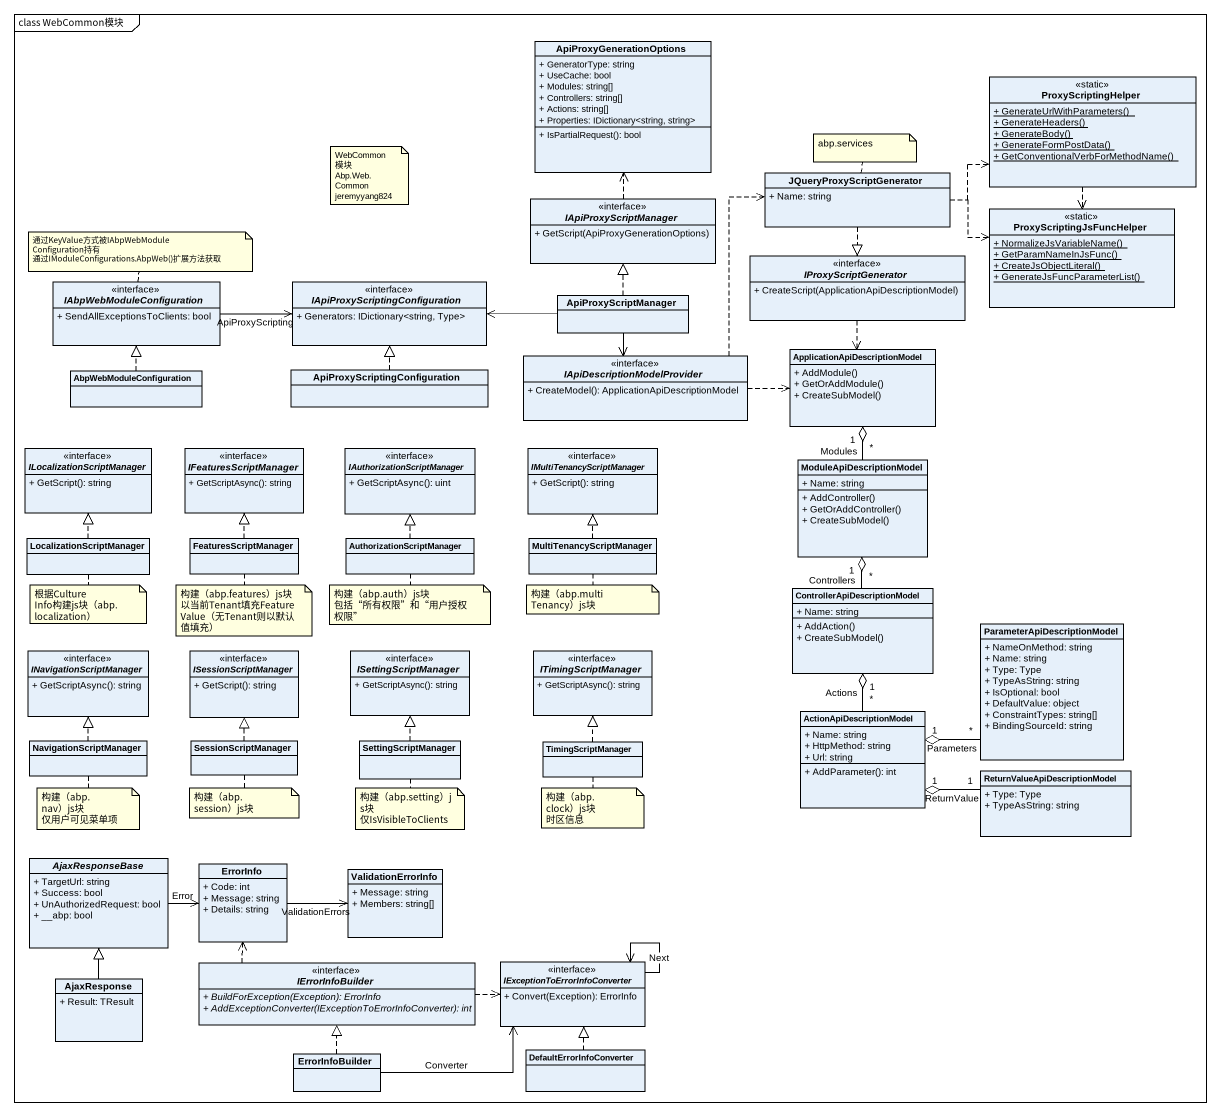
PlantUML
@startuml
mainframe class WebCommon模块
hide circle
hide empty members
skinparam classAttributeIconSize 0
class ApiProxyGenerationOptions {
  + GeneratorType: string
  + UseCache: bool
  + Modules: string[]
  + Controllers: string[]
  + Actions: string[]
  + Properties: IDictionary<string, string>
  + IsPartialRequest(): bool
}
class ProxyScriptingHelper <<static>> {
  {static} + GenerateUrlWithParameters()
  {static} + GenerateHeaders()
  {static} + GenerateBody()
  {static} + GenerateFormPostData()
  {static} + GetConventionalVerbForMethodName()
}
interface IApiProxyScriptManager {
  + GetScript(ApiProxyGenerationOptions)
}
class JQueryProxyScriptGenerator {
  + Name: string
}
class ProxyScriptingJsFuncHelper <<static>> {
  {static} + NormalizeJsVariableName()
  {static} + GetParamNameInJsFunc()
  {static} + CreateJsObjectLiteral()
  {static} + GenerateJsFuncParameterList()
}
interface IAbpWebModuleConfiguration {
  + SendAllExceptionsToClients: bool
}
interface "IApiProxyScriptingConfiguration" as IApiProxyScriptingConfigurat {
  + Generators: IDictionary<string, Type>
}
interface IProxyScriptGenerator {
  + CreateScript(ApplicationApiDescriptionModel)
}
class ApiProxyScriptManager
interface IApiDescriptionModelProvider {
  + CreateModel(): ApplicationApiDescriptionModel
}
class "ApplicationApiDescriptionModel" as ApplicationApiDescriptionMod {
  + AddModule()
  + GetOrAddModule()
  + CreateSubModel()
}
class AbpWebModuleConfiguration
class "ApiProxyScriptingConfiguration" as ApiProxyScriptingConfigurati
interface ILocalizationScriptManager {
  + GetScript(): string
}
interface IFeaturesScriptManager {
  + GetScriptAsync(): string
}
interface IAuthorizationScriptManager {
  + GetScriptAsync(): uint
}
interface IMultiTenancyScriptManager {
  + GetScript(): string
}
class ModuleApiDescriptionModel {
  + Name: string
  + AddController()
  + GetOrAddController()
  + CreateSubModel()
}
class LocalizationScriptManager
class FeaturesScriptManager
class AuthorizationScriptManager
class MultiTenancyScriptManager
class "ControllerApiDescriptionModel" as ControllerApiDescriptionMode {
  + Name: string
  + AddAction()
  + CreateSubModel()
}
class ParameterApiDescriptionModel {
  + NameOnMethod: string
  + Name: string
  + Type: Type
  + TypeAsString: string
  + IsOptional: bool
  + DefaultValue: object
  + ConstraintTypes: string[]
  + BindingSourceId: string
}
interface INavigationScriptManager {
  + GetScriptAsync(): string
}
interface ISessionScriptManager {
  + GetScript(): string
}
interface ISettingScriptManager {
  + GetScriptAsync(): string
}
interface ITimingScriptManager {
  + GetScriptAsync(): string
}
class ActionApiDescriptionModel {
  + Name: string
  + HttpMethod: string
  + Url: string
  + AddParameter(): int
}
class NavigationScriptManager
class SessionScriptManager
class SettingScriptManager
class TimingScriptManager
class "ReturnValueApiDescriptionModel" as ReturnValueApiDescriptionMod {
  + Type: Type
  + TypeAsString: string
}
abstract class AjaxResponseBase {
  + TargetUrl: string
  + Success: bool
  + UnAuthorizedRequest: bool
  + __abp: bool
}
class ErrorInfo {
  + Code: int
  + Message: string
  + Details: string
}
class ValidationErrorInfo {
  + Message: string
  + Members: string[]
}
interface IErrorInfoBuilder {
  {abstract} + BuildForException(Exception): ErrorInfo
  {abstract} + AddExceptionConverter(IExceptionToErrorInfoConverter): int
}
interface "IExceptionToErrorInfoConverter" as IExceptionToErrorInfoConvert {
  + Convert(Exception): ErrorInfo
}
class AjaxResponse {
  + Result: TResult
}
class ErrorInfoBuilder
class DefaultErrorInfoConverter
ProxyScriptingHelper ..> ProxyScriptingJsFuncHelper
IApiProxyScriptManager .up.> ApiProxyGenerationOptions
JQueryProxyScriptGenerator .right.> ProxyScriptingHelper
JQueryProxyScriptGenerator .right.> ProxyScriptingJsFuncHelper
JQueryProxyScriptGenerator ..|> IProxyScriptGenerator
IAbpWebModuleConfiguration -right-> IApiProxyScriptingConfigurat : ApiProxyScripting
IProxyScriptGenerator ..> ApplicationApiDescriptionMod
ApiProxyScriptManager .up.|> IApiProxyScriptManager
ApiProxyScriptManager -left-> IApiProxyScriptingConfigurat
ApiProxyScriptManager --> IApiDescriptionModelProvider
IApiDescriptionModelProvider .up.> JQueryProxyScriptGenerator
IApiDescriptionModelProvider .right.> ApplicationApiDescriptionMod
AbpWebModuleConfiguration .up.|> IAbpWebModuleConfiguration
ApiProxyScriptingConfigurati .up.|> IApiProxyScriptingConfigurat
ModuleApiDescriptionModel "*" -up-o "1" ApplicationApiDescriptionMod : Modules
LocalizationScriptManager .up.|> ILocalizationScriptManager
FeaturesScriptManager .up.|> IFeaturesScriptManager
AuthorizationScriptManager .up.|> IAuthorizationScriptManager
MultiTenancyScriptManager .up.|> IMultiTenancyScriptManager
ControllerApiDescriptionMode "*" -up-o "1" ModuleApiDescriptionModel : Controllers
ParameterApiDescriptionModel "*" -left-o "1" ActionApiDescriptionModel : Parameters
ActionApiDescriptionModel "*" -up-o "1" ControllerApiDescriptionMode : Actions
NavigationScriptManager .up.|> INavigationScriptManager
SessionScriptManager .up.|> ISessionScriptManager
SettingScriptManager .up.|> ISettingScriptManager
TimingScriptManager .up.|> ITimingScriptManager
ReturnValueApiDescriptionMod "1" -left-o "1" ActionApiDescriptionModel : ReturnValue
AjaxResponseBase -right-> ErrorInfo : Error
ErrorInfo -right-> ValidationErrorInfo : ValidationErrors
IErrorInfoBuilder .up.> ErrorInfo
IErrorInfoBuilder .right.> IExceptionToErrorInfoConvert
IExceptionToErrorInfoConvert --> IExceptionToErrorInfoConvert : Next
AjaxResponse -up-|> AjaxResponseBase
ErrorInfoBuilder .up.|> IErrorInfoBuilder
ErrorInfoBuilder -right-> IExceptionToErrorInfoConvert : Converter
DefaultErrorInfoConverter .up.|> IExceptionToErrorInfoConvert
note as N1
  WebCommon模块
  Abp.Web.Common
  jeremyyang824
end note
note top of JQueryProxyScriptGenerator : abp.services
note top of IAbpWebModuleConfiguration
  通过KeyValue方式被IAbpWebModuleConfiguration持有
  通过IModuleConfigurations.AbpWeb()扩展方法获取
end note
note bottom of LocalizationScriptManager : 根据CultureInfo构建js块（abp.localization）
note bottom of FeaturesScriptManager
  构建（abp.features）js块
  以当前Tenant填充FeatureValue（无Tenant则以默认值填充）
end note
note bottom of AuthorizationScriptManager
  构建（abp.auth）js块
  包括“所有权限”和“用户授权权限”
end note
note bottom of MultiTenancyScriptManager : 构建（abp.multiTenancy）js块
note bottom of NavigationScriptManager
  构建（abp.nav）js块
  仅用户可见菜单项
end note
note bottom of SessionScriptManager : 构建（abp.session）js块
note bottom of SettingScriptManager
  构建（abp.setting）js块
  仅IsVisibleToClients
end note
note bottom of TimingScriptManager
  构建（abp.clock）js块
  时区信息
end note
@enduml
